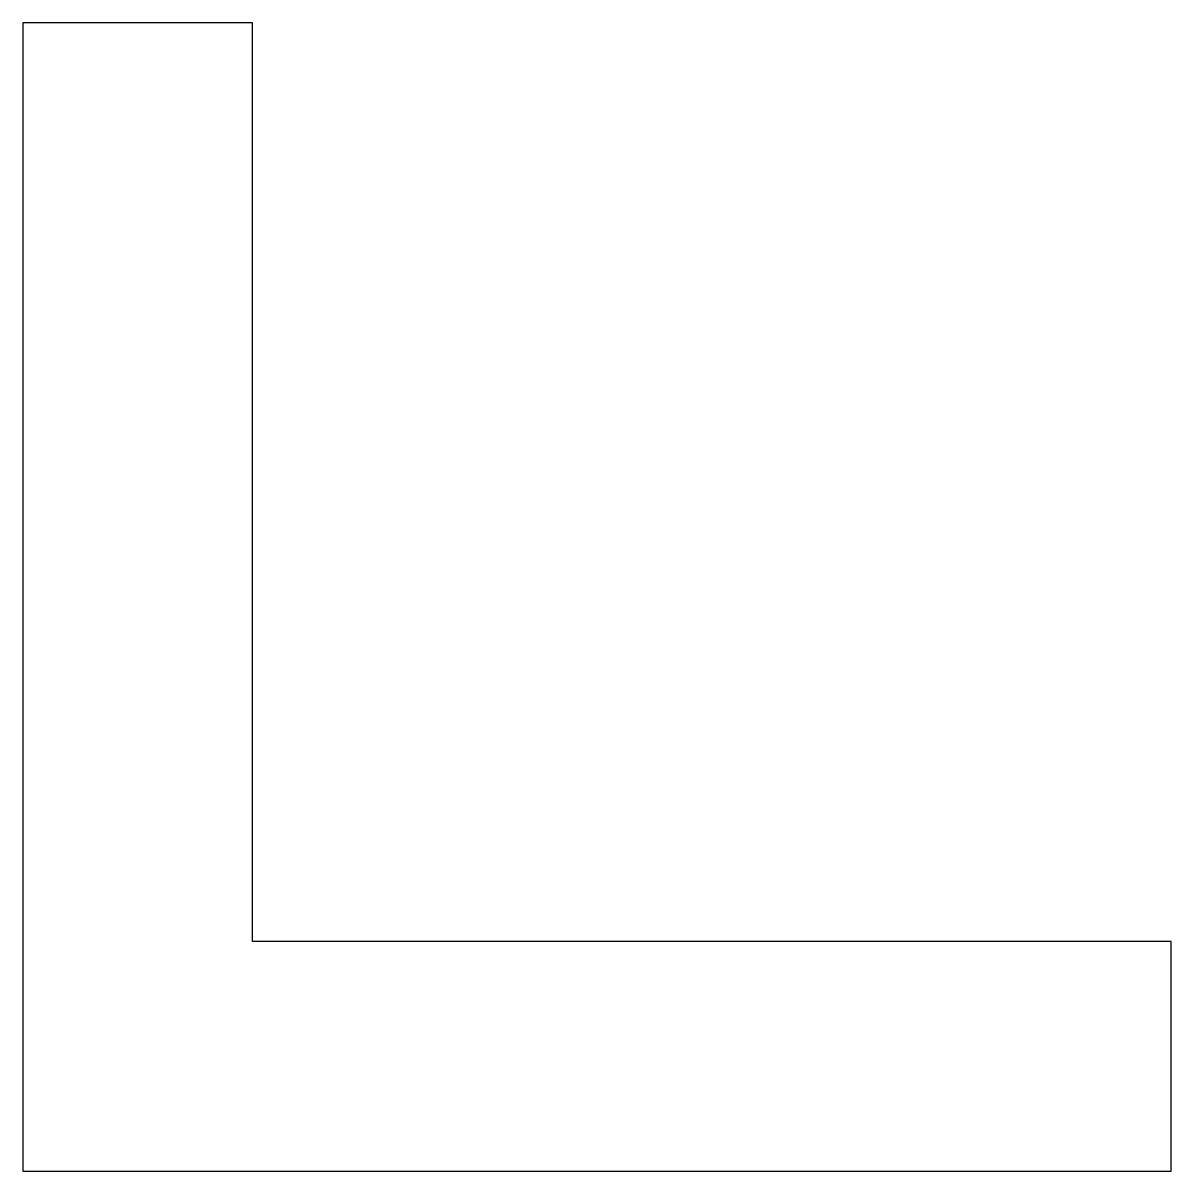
# Model space of a CAD drawing. Extents: x 937.6 to 952.6, y -10.6 to 4.4.
import ezdxf

# ---------------------------------------------------------------- set-up
doc = ezdxf.new("R2010")
doc.units = 0
doc.header["$LTSCALE"] = 15
doc.layers.get('0').update_dxf_attribs({"linetype": 'CONTINUOUS'})

msp = doc.modelspace()

# ---------------------------------------------------------------- linework, layer by layer
at = {"ltscale": 0.05}
msp.add_lwpolyline([(937.617, 4.419), (937.617, -10.581), (952.617, -10.581), (952.617, -7.581), (940.617, -7.581), (940.617, 4.419)], close=True, dxfattribs=at)

doc.saveas('drawing.dxf')
